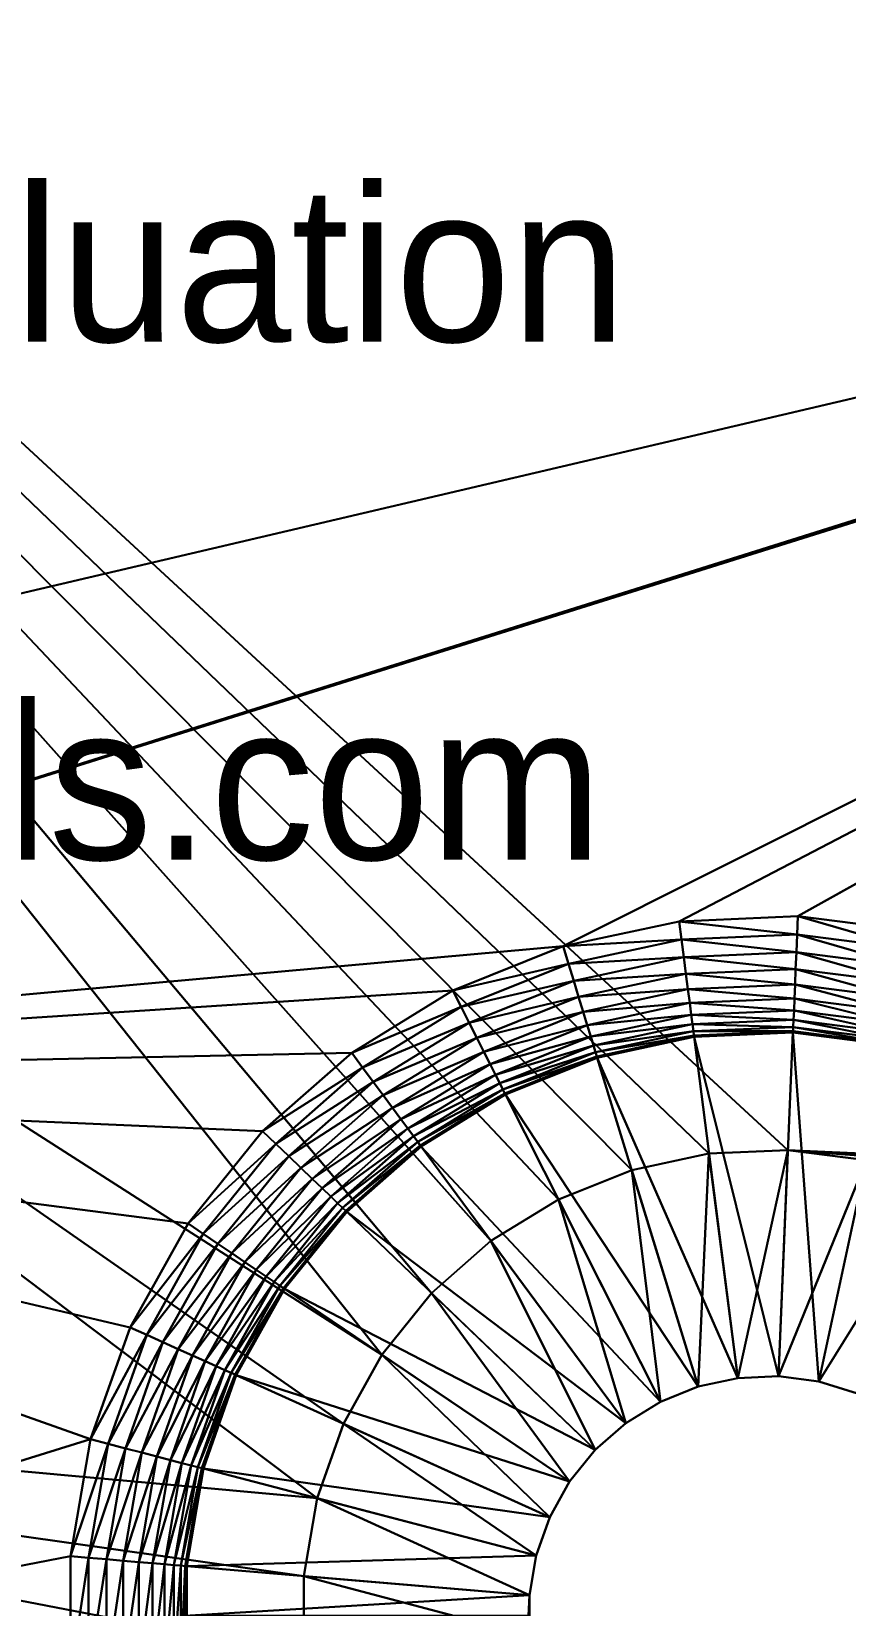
# Model space of a CAD drawing. Header units: millimetres. Extents: x 19.3 to 105.6, y 153.8 to 217.3.
# Drawn here: x 29.49 to 35.03, y 165.29 to 176.01 of the extents above; entities that cross this region are included whole.
import ezdxf

# ---------------------------------------------------------------- set-up
doc = ezdxf.new("R2010")
doc.units = ezdxf.units.MM
doc.layers.get('0').update_dxf_attribs({"color": 132, "linetype": 'CONTINUOUS'})

# ---------------------------------------------------------------- blocks, each defined once
blk = doc.blocks.new('ABViewer')
at = {"color": 0, "insert": (0, 0), "char_height": 0.05, "width": 0.5, "attachment_point": 1}
blk.add_mtext('ABViewer 9 evaluation - www.cadsofttools.com', dxfattribs=at)

msp = doc.modelspace()

# ---------------------------------------------------------------- linework, layer by layer
at = {"invisible_edges": 16}
for points in [[(87.313, 166.022, 21.431), (35.174, 202.758, 21.431), (20.093, 181.83, 21.431)], [(19.325, 190.754, 19.044), (22.887, 200.623, 19.044), (45.445, 175.946, 19.044)], [(22.887, 200.623, 19.044), (45.935, 176.023, 19.044), (45.687, 176.004, 19.044)], [(22.887, 200.623, 19.044), (45.687, 176.004, 19.044), (45.445, 175.946, 19.044)], [(19.325, 190.754, 19.044), (45.445, 175.946, 19.044), (19.325, 180.33, 19.044)], [(32.617, 167.775, 21.431), (33.076, 168.057, 21.431), (20.093, 181.83, 21.431)], [(20.093, 181.83, 21.431), (33.076, 168.057, 21.431), (33.576, 168.258, 21.431)], [(34.64, 168.394, 21.431), (87.313, 166.022, 21.431), (20.093, 181.83, 21.431)], [(34.64, 168.394, 21.431), (20.093, 181.83, 21.431), (34.102, 168.371, 21.431)], [(34.102, 168.371, 21.431), (20.093, 181.83, 21.431), (33.576, 168.258, 21.431)], [(20.301, 174.41, 21.431), (31.875, 167, 21.431), (20.093, 181.83, 21.431)], [(20.093, 181.83, 21.431), (31.875, 167, 21.431), (32.213, 167.419, 21.431)], [(20.093, 181.83, 21.431), (32.213, 167.419, 21.431), (32.617, 167.775, 21.431)], [(45.445, 175.946, 19.044), (19.732, 169.915, 19.044), (19.325, 180.33, 19.044)], [(45.445, 175.946, 19.044), (22.983, 168.873, 19.044), (19.732, 169.915, 19.044)], [(45.215, 175.85, 19.044), (22.983, 168.873, 19.044), (45.445, 175.946, 19.044)], [(45.215, 175.85, 19.044), (33.109, 169.782, 19.044), (22.983, 168.873, 19.044)], [(33.9, 169.952, 19.044), (33.109, 169.782, 19.044), (45.215, 175.85, 19.044)], [(33.9, 169.952, 19.044), (45.215, 175.85, 19.044), (34.708, 169.987, 19.044)], [(34.708, 169.987, 19.044), (45.215, 175.85, 19.044), (45.002, 175.72, 19.044)], [(34.708, 169.987, 19.044), (45.002, 175.72, 19.044), (35.51, 169.884, 19.044)], [(20.715, 166.998, 21.431), (31.433, 166.022, 21.431), (20.301, 174.41, 21.431)], [(20.301, 174.41, 21.431), (31.433, 166.022, 21.431), (31.612, 166.53, 21.431)], [(20.301, 174.41, 21.431), (31.612, 166.53, 21.431), (31.875, 167, 21.431)], [(33.9, 169.952, 19.044), (33.915, 169.829, 19.034), (33.109, 169.782, 19.044)], [(34.708, 169.987, 19.044), (34.703, 169.863, 19.034), (33.9, 169.952, 19.044)], [(33.9, 169.952, 19.044), (34.703, 169.863, 19.034), (33.915, 169.829, 19.034)], [(34.708, 169.987, 19.044), (35.484, 169.763, 19.034), (34.703, 169.863, 19.034)], [(35.51, 169.884, 19.044), (35.484, 169.763, 19.034), (34.708, 169.987, 19.044)], [(34.703, 169.863, 19.034), (34.697, 169.742, 19.005), (33.915, 169.829, 19.034)], [(34.703, 169.863, 19.034), (35.458, 169.644, 19.005), (34.697, 169.742, 19.005)], [(35.484, 169.763, 19.034), (35.458, 169.644, 19.005), (34.703, 169.863, 19.034)], [(22.983, 168.873, 19.044), (33.109, 169.782, 19.044), (32.358, 169.48, 19.044)], [(33.109, 169.782, 19.044), (33.145, 169.663, 19.034), (32.358, 169.48, 19.044)], [(33.109, 169.782, 19.044), (33.915, 169.829, 19.034), (33.145, 169.663, 19.034)], [(33.915, 169.829, 19.034), (33.931, 169.709, 19.005), (33.145, 169.663, 19.034)], [(33.915, 169.829, 19.034), (34.697, 169.742, 19.005), (33.931, 169.709, 19.005)], [(34.697, 169.742, 19.005), (34.692, 169.627, 18.957), (33.931, 169.709, 19.005)], [(34.697, 169.742, 19.005), (35.434, 169.532, 18.957), (34.692, 169.627, 18.957)], [(35.458, 169.644, 19.005), (35.434, 169.532, 18.957), (34.697, 169.742, 19.005)], [(32.358, 169.48, 19.044), (33.145, 169.663, 19.034), (32.414, 169.37, 19.034)], [(33.145, 169.663, 19.034), (33.181, 169.547, 19.005), (32.414, 169.37, 19.034)], [(33.145, 169.663, 19.034), (33.931, 169.709, 19.005), (33.181, 169.547, 19.005)], [(33.931, 169.709, 19.005), (33.945, 169.595, 18.957), (33.181, 169.547, 19.005)], [(33.931, 169.709, 19.005), (34.692, 169.627, 18.957), (33.945, 169.595, 18.957)], [(32.414, 169.37, 19.034), (33.181, 169.547, 19.005), (32.469, 169.261, 19.005)], [(33.181, 169.547, 19.005), (33.214, 169.437, 18.957), (32.469, 169.261, 19.005)], [(33.181, 169.547, 19.005), (33.945, 169.595, 18.957), (33.214, 169.437, 18.957)], [(33.945, 169.595, 18.957), (33.959, 169.49, 18.892), (33.214, 169.437, 18.957)], [(34.692, 169.627, 18.957), (34.688, 169.521, 18.892), (33.945, 169.595, 18.957)], [(33.945, 169.595, 18.957), (34.688, 169.521, 18.892), (33.959, 169.49, 18.892)], [(34.692, 169.627, 18.957), (35.412, 169.428, 18.892), (34.688, 169.521, 18.892)], [(35.434, 169.532, 18.957), (35.412, 169.428, 18.892), (34.692, 169.627, 18.957)], [(32.358, 169.48, 19.044), (31.67, 169.056, 19.044), (22.983, 168.873, 19.044)], [(32.358, 169.48, 19.044), (32.414, 169.37, 19.034), (31.67, 169.056, 19.044)], [(32.469, 169.261, 19.005), (33.214, 169.437, 18.957), (32.521, 169.159, 18.957)], [(33.214, 169.437, 18.957), (33.246, 169.336, 18.892), (32.521, 169.159, 18.957)], [(33.214, 169.437, 18.957), (33.959, 169.49, 18.892), (33.246, 169.336, 18.892)], [(33.959, 169.49, 18.892), (33.971, 169.396, 18.811), (33.246, 169.336, 18.892)], [(34.688, 169.521, 18.892), (34.684, 169.426, 18.811), (33.959, 169.49, 18.892)], [(33.959, 169.49, 18.892), (34.684, 169.426, 18.811), (33.971, 169.396, 18.811)], [(34.684, 169.426, 18.811), (34.681, 169.345, 18.716), (33.971, 169.396, 18.811)], [(34.684, 169.426, 18.811), (35.375, 169.256, 18.716), (34.681, 169.345, 18.716)], [(34.688, 169.521, 18.892), (35.392, 169.335, 18.811), (34.684, 169.426, 18.811)], [(35.392, 169.335, 18.811), (35.375, 169.256, 18.716), (34.684, 169.426, 18.811)], [(35.412, 169.428, 18.892), (35.392, 169.335, 18.811), (34.688, 169.521, 18.892)], [(31.67, 169.056, 19.044), (32.414, 169.37, 19.034), (31.743, 168.956, 19.034)], [(32.414, 169.37, 19.034), (32.469, 169.261, 19.005), (31.743, 168.956, 19.034)], [(32.521, 169.159, 18.957), (33.246, 169.336, 18.892), (32.568, 169.064, 18.892)], [(33.246, 169.336, 18.892), (33.273, 169.245, 18.811), (32.568, 169.064, 18.892)], [(33.246, 169.336, 18.892), (33.971, 169.396, 18.811), (33.273, 169.245, 18.811)], [(33.971, 169.396, 18.811), (33.981, 169.315, 18.716), (33.273, 169.245, 18.811)], [(33.273, 169.245, 18.811), (33.981, 169.315, 18.716), (33.297, 169.168, 18.716)], [(33.981, 169.315, 18.716), (33.989, 169.251, 18.61), (33.297, 169.168, 18.716)], [(33.971, 169.396, 18.811), (34.681, 169.345, 18.716), (33.981, 169.315, 18.716)], [(34.681, 169.345, 18.716), (34.678, 169.28, 18.61), (33.981, 169.315, 18.716)], [(33.981, 169.315, 18.716), (34.678, 169.28, 18.61), (33.989, 169.251, 18.61)], [(34.681, 169.345, 18.716), (35.361, 169.193, 18.61), (34.678, 169.28, 18.61)], [(35.375, 169.256, 18.716), (35.361, 169.193, 18.61), (34.681, 169.345, 18.716)], [(31.743, 168.956, 19.034), (32.469, 169.261, 19.005), (31.816, 168.859, 19.005)], [(32.469, 169.261, 19.005), (32.521, 169.159, 18.957), (31.816, 168.859, 19.005)], [(32.568, 169.064, 18.892), (33.273, 169.245, 18.811), (32.611, 168.979, 18.811)], [(33.273, 169.245, 18.811), (33.297, 169.168, 18.716), (32.611, 168.979, 18.811)], [(33.297, 169.168, 18.716), (33.989, 169.251, 18.61), (33.316, 169.106, 18.61)], [(33.989, 169.251, 18.61), (33.996, 169.204, 18.495), (33.316, 169.106, 18.61)], [(33.316, 169.106, 18.61), (33.996, 169.204, 18.495), (33.33, 169.06, 18.495)], [(33.996, 169.204, 18.495), (33.999, 169.175, 18.374), (33.33, 169.06, 18.495)], [(34.678, 169.28, 18.61), (34.676, 169.232, 18.495), (33.989, 169.251, 18.61)], [(33.989, 169.251, 18.61), (34.676, 169.232, 18.495), (33.996, 169.204, 18.495)], [(34.676, 169.232, 18.495), (34.675, 169.203, 18.374), (33.996, 169.204, 18.495)], [(33.996, 169.204, 18.495), (34.675, 169.203, 18.374), (33.999, 169.175, 18.374)], [(34.675, 169.203, 18.374), (34.674, 169.194, 18.25), (33.999, 169.175, 18.374)], [(34.675, 169.203, 18.374), (35.343, 169.108, 18.25), (34.674, 169.194, 18.25)], [(34.676, 169.232, 18.495), (35.345, 169.118, 18.374), (34.675, 169.203, 18.374)], [(35.345, 169.118, 18.374), (35.343, 169.108, 18.25), (34.675, 169.203, 18.374)], [(34.678, 169.28, 18.61), (35.351, 169.146, 18.495), (34.676, 169.232, 18.495)], [(35.351, 169.146, 18.495), (35.345, 169.118, 18.374), (34.676, 169.232, 18.495)], [(35.361, 169.193, 18.61), (35.351, 169.146, 18.495), (34.678, 169.28, 18.61)], [(31.816, 168.859, 19.005), (32.521, 169.159, 18.957), (31.884, 168.767, 18.957)], [(32.521, 169.159, 18.957), (32.568, 169.064, 18.892), (31.884, 168.767, 18.957)], [(32.611, 168.979, 18.811), (33.297, 169.168, 18.716), (32.648, 168.907, 18.716)], [(33.297, 169.168, 18.716), (33.316, 169.106, 18.61), (32.648, 168.907, 18.716)], [(32.648, 168.907, 18.716), (33.316, 169.106, 18.61), (32.677, 168.849, 18.61)], [(33.316, 169.106, 18.61), (33.33, 169.06, 18.495), (32.677, 168.849, 18.61)], [(33.33, 169.06, 18.495), (33.999, 169.175, 18.374), (33.339, 169.032, 18.374)], [(33.999, 169.175, 18.374), (34, 169.165, 18.25), (33.339, 169.032, 18.374)], [(33.339, 169.032, 18.374), (34, 169.165, 18.25), (33.341, 169.023, 18.25)], [(34, 169.165, 18.25), (34, 169.165, 15.869), (33.341, 169.023, 15.869)], [(34, 169.165, 18.25), (33.341, 169.023, 15.869), (33.341, 169.023, 18.25)], [(34.298, 166.841, 15.869), (33.341, 169.023, 15.869), (34, 169.165, 15.869)], [(33.999, 169.175, 18.374), (34.674, 169.194, 18.25), (34, 169.165, 18.25)], [(34.674, 169.194, 18.25), (34.674, 169.194, 15.869), (34, 169.165, 15.869)], [(34.674, 169.194, 18.25), (34, 169.165, 15.869), (34, 169.165, 18.25)], [(34.575, 166.853, 15.869), (34, 169.165, 15.869), (34.674, 169.194, 15.869)], [(34.298, 166.841, 15.869), (34, 169.165, 15.869), (34.575, 166.853, 15.869)], [(34.575, 166.853, 15.869), (34.674, 169.194, 15.869), (34.849, 166.817, 15.869)], [(35.343, 169.108, 18.25), (35.343, 169.108, 15.869), (34.674, 169.194, 15.869)], [(35.343, 169.108, 18.25), (34.674, 169.194, 15.869), (34.674, 169.194, 18.25)], [(34.849, 166.817, 15.869), (34.674, 169.194, 15.869), (35.343, 169.108, 15.869)], [(34.849, 166.817, 15.869), (35.343, 169.108, 15.869), (35.114, 166.736, 15.869)], [(22.983, 168.873, 19.044), (31.67, 169.056, 19.044), (31.062, 168.522, 19.044)], [(31.67, 169.056, 19.044), (31.743, 168.956, 19.034), (31.062, 168.522, 19.044)], [(31.884, 168.767, 18.957), (32.568, 169.064, 18.892), (31.947, 168.681, 18.892)], [(32.568, 169.064, 18.892), (32.611, 168.979, 18.811), (31.947, 168.681, 18.892)], [(32.677, 168.849, 18.61), (33.33, 169.06, 18.495), (32.698, 168.806, 18.495)], [(33.33, 169.06, 18.495), (33.339, 169.032, 18.374), (32.698, 168.806, 18.495)], [(32.698, 168.806, 18.495), (33.339, 169.032, 18.374), (32.711, 168.78, 18.374)], [(33.339, 169.032, 18.374), (33.341, 169.023, 18.25), (32.711, 168.78, 18.374)], [(32.711, 168.78, 18.374), (33.341, 169.023, 18.25), (32.716, 168.772, 18.25)], [(33.341, 169.023, 18.25), (33.341, 169.023, 15.869), (32.716, 168.772, 15.869)], [(33.341, 169.023, 18.25), (32.716, 168.772, 15.869), (32.716, 168.772, 18.25)], [(34.028, 166.783, 15.869), (32.716, 168.772, 15.869), (33.341, 169.023, 15.869)], [(34.028, 166.783, 15.869), (33.341, 169.023, 15.869), (34.298, 166.841, 15.869)], [(31.062, 168.522, 19.044), (31.743, 168.956, 19.034), (31.152, 168.436, 19.034)], [(31.743, 168.956, 19.034), (31.816, 168.859, 19.005), (31.152, 168.436, 19.034)], [(31.947, 168.681, 18.892), (32.611, 168.979, 18.811), (32.003, 168.605, 18.811)], [(32.611, 168.979, 18.811), (32.648, 168.907, 18.716), (32.003, 168.605, 18.811)], [(32.003, 168.605, 18.811), (32.648, 168.907, 18.716), (32.052, 168.54, 18.716)], [(32.648, 168.907, 18.716), (32.677, 168.849, 18.61), (32.052, 168.54, 18.716)], [(22.983, 168.873, 19.044), (31.062, 168.522, 19.044), (30.554, 167.893, 19.044)], [(30.554, 167.893, 19.044), (30.16, 167.186, 19.044), (22.983, 168.873, 19.044)], [(22.983, 168.873, 19.044), (30.16, 167.186, 19.044), (29.89, 166.424, 19.044)], [(22.983, 168.873, 19.044), (29.89, 166.424, 19.044), (23.306, 164.377, 19.044)], [(31.152, 168.436, 19.034), (31.816, 168.859, 19.005), (31.24, 168.352, 19.005)], [(31.816, 168.859, 19.005), (31.884, 168.767, 18.957), (31.24, 168.352, 19.005)], [(32.052, 168.54, 18.716), (32.677, 168.849, 18.61), (32.09, 168.488, 18.61)], [(32.677, 168.849, 18.61), (32.698, 168.806, 18.495), (32.09, 168.488, 18.61)], [(32.09, 168.488, 18.61), (32.698, 168.806, 18.495), (32.119, 168.449, 18.495)], [(32.698, 168.806, 18.495), (32.711, 168.78, 18.374), (32.119, 168.449, 18.495)], [(32.119, 168.449, 18.495), (32.711, 168.78, 18.374), (32.136, 168.426, 18.374)], [(32.711, 168.78, 18.374), (32.716, 168.772, 18.25), (32.136, 168.426, 18.374)], [(32.136, 168.426, 18.374), (32.716, 168.772, 18.25), (32.142, 168.418, 18.25)], [(32.716, 168.772, 18.25), (32.716, 168.772, 15.869), (32.142, 168.418, 15.869)], [(32.716, 168.772, 18.25), (32.142, 168.418, 15.869), (32.142, 168.418, 18.25)], [(33.771, 166.679, 15.869), (32.142, 168.418, 15.869), (32.716, 168.772, 15.869)], [(33.771, 166.679, 15.869), (32.716, 168.772, 15.869), (34.028, 166.783, 15.869)], [(31.24, 168.352, 19.005), (31.884, 168.767, 18.957), (31.323, 168.273, 18.957)], [(31.884, 168.767, 18.957), (31.947, 168.681, 18.892), (31.323, 168.273, 18.957)], [(31.323, 168.273, 18.957), (31.947, 168.681, 18.892), (31.399, 168.199, 18.892)], [(31.947, 168.681, 18.892), (32.003, 168.605, 18.811), (31.399, 168.199, 18.892)], [(31.399, 168.199, 18.892), (32.003, 168.605, 18.811), (31.468, 168.134, 18.811)], [(32.003, 168.605, 18.811), (32.052, 168.54, 18.716), (31.468, 168.134, 18.811)], [(31.062, 168.522, 19.044), (31.152, 168.436, 19.034), (30.554, 167.893, 19.044)], [(31.468, 168.134, 18.811), (32.052, 168.54, 18.716), (31.526, 168.078, 18.716)], [(32.052, 168.54, 18.716), (32.09, 168.488, 18.61), (31.526, 168.078, 18.716)], [(31.526, 168.078, 18.716), (32.09, 168.488, 18.61), (31.573, 168.033, 18.61)], [(32.09, 168.488, 18.61), (32.119, 168.449, 18.495), (31.573, 168.033, 18.61)], [(31.573, 168.033, 18.61), (32.119, 168.449, 18.495), (31.607, 168, 18.495)], [(32.119, 168.449, 18.495), (32.136, 168.426, 18.374), (31.607, 168, 18.495)], [(30.554, 167.893, 19.044), (31.152, 168.436, 19.034), (30.657, 167.823, 19.034)], [(31.152, 168.436, 19.034), (31.24, 168.352, 19.005), (30.657, 167.823, 19.034)], [(30.657, 167.823, 19.034), (31.24, 168.352, 19.005), (30.758, 167.755, 19.005)], [(31.24, 168.352, 19.005), (31.323, 168.273, 18.957), (30.758, 167.755, 19.005)], [(31.607, 168, 18.495), (32.136, 168.426, 18.374), (31.628, 167.979, 18.374)], [(32.136, 168.426, 18.374), (32.142, 168.418, 18.25), (31.628, 167.979, 18.374)], [(31.628, 167.979, 18.374), (32.142, 168.418, 18.25), (31.636, 167.973, 18.25)], [(32.142, 168.418, 18.25), (32.142, 168.418, 15.869), (31.636, 167.973, 15.869)], [(32.142, 168.418, 18.25), (31.636, 167.973, 15.869), (31.636, 167.973, 18.25)], [(33.535, 166.534, 15.869), (31.636, 167.973, 15.869), (32.142, 168.418, 15.869)], [(33.535, 166.534, 15.869), (32.142, 168.418, 15.869), (33.771, 166.679, 15.869)], [(34.028, 166.783, 19.933), (34.102, 168.371, 19.933), (33.576, 168.258, 19.933)], [(34.102, 168.371, 19.933), (34.102, 168.371, 21.431), (33.576, 168.258, 21.431)], [(34.102, 168.371, 19.933), (33.576, 168.258, 21.431), (33.576, 168.258, 19.933)], [(34.298, 166.841, 19.933), (34.102, 168.371, 19.933), (34.028, 166.783, 19.933)], [(34.298, 166.841, 19.933), (34.64, 168.394, 19.933), (34.102, 168.371, 19.933)], [(34.64, 168.394, 19.933), (34.64, 168.394, 21.431), (34.102, 168.371, 21.431)], [(34.64, 168.394, 19.933), (34.102, 168.371, 21.431), (34.102, 168.371, 19.933)], [(34.575, 166.853, 19.933), (34.64, 168.394, 19.933), (34.298, 166.841, 19.933)], [(34.575, 166.853, 19.933), (35.174, 168.326, 19.933), (34.64, 168.394, 19.933)], [(35.174, 168.326, 21.431), (87.313, 164.422, 21.431), (34.64, 168.394, 21.431)], [(34.64, 168.394, 21.431), (87.313, 164.422, 21.431), (87.222, 164.953, 21.431)], [(34.64, 168.394, 21.431), (87.222, 164.953, 21.431), (87.222, 165.491, 21.431)], [(87.222, 165.491, 21.431), (87.313, 166.022, 21.431), (34.64, 168.394, 21.431)], [(35.174, 168.326, 19.933), (35.174, 168.326, 21.431), (34.64, 168.394, 21.431)], [(35.174, 168.326, 19.933), (34.64, 168.394, 21.431), (34.64, 168.394, 19.933)], [(30.758, 167.755, 19.005), (31.323, 168.273, 18.957), (30.853, 167.691, 18.957)], [(31.323, 168.273, 18.957), (31.399, 168.199, 18.892), (30.853, 167.691, 18.957)], [(33.771, 166.679, 19.933), (33.576, 168.258, 19.933), (33.076, 168.057, 19.933)], [(33.576, 168.258, 19.933), (33.576, 168.258, 21.431), (33.076, 168.057, 21.431)], [(33.576, 168.258, 19.933), (33.076, 168.057, 21.431), (33.076, 168.057, 19.933)], [(34.028, 166.783, 19.933), (33.576, 168.258, 19.933), (33.771, 166.679, 19.933)], [(34.849, 166.817, 19.933), (35.174, 168.326, 19.933), (34.575, 166.853, 19.933)], [(34.849, 166.817, 19.933), (35.689, 168.168, 19.933), (35.174, 168.326, 19.933)], [(30.853, 167.691, 18.957), (31.399, 168.199, 18.892), (30.941, 167.631, 18.892)], [(31.399, 168.199, 18.892), (31.468, 168.134, 18.811), (30.941, 167.631, 18.892)], [(30.941, 167.631, 18.892), (31.468, 168.134, 18.811), (31.019, 167.578, 18.811)], [(31.468, 168.134, 18.811), (31.526, 168.078, 18.716), (31.019, 167.578, 18.811)], [(35.114, 166.736, 19.933), (35.689, 168.168, 19.933), (34.849, 166.817, 19.933)], [(31.019, 167.578, 18.811), (31.526, 168.078, 18.716), (31.086, 167.533, 18.716)], [(31.526, 168.078, 18.716), (31.573, 168.033, 18.61), (31.086, 167.533, 18.716)], [(31.086, 167.533, 18.716), (31.573, 168.033, 18.61), (31.14, 167.497, 18.61)], [(31.573, 168.033, 18.61), (31.607, 168, 18.495), (31.14, 167.497, 18.61)], [(33.535, 166.534, 19.933), (33.076, 168.057, 19.933), (32.617, 167.775, 19.933)], [(33.076, 168.057, 19.933), (33.076, 168.057, 21.431), (32.617, 167.775, 21.431)], [(33.076, 168.057, 19.933), (32.617, 167.775, 21.431), (32.617, 167.775, 19.933)], [(33.771, 166.679, 19.933), (33.076, 168.057, 19.933), (33.535, 166.534, 19.933)], [(31.14, 167.497, 18.61), (31.607, 168, 18.495), (31.18, 167.47, 18.495)], [(31.607, 168, 18.495), (31.628, 167.979, 18.374), (31.18, 167.47, 18.495)], [(31.18, 167.47, 18.495), (31.628, 167.979, 18.374), (31.204, 167.454, 18.374)], [(31.628, 167.979, 18.374), (31.636, 167.973, 18.25), (31.204, 167.454, 18.374)], [(31.204, 167.454, 18.374), (31.636, 167.973, 18.25), (31.212, 167.448, 18.25)], [(31.636, 167.973, 18.25), (31.636, 167.973, 15.869), (31.212, 167.448, 15.869)], [(31.636, 167.973, 18.25), (31.212, 167.448, 15.869), (31.212, 167.448, 18.25)], [(33.327, 166.351, 15.869), (31.212, 167.448, 15.869), (31.636, 167.973, 15.869)], [(33.327, 166.351, 15.869), (31.636, 167.973, 15.869), (33.535, 166.534, 15.869)], [(30.554, 167.893, 19.044), (30.657, 167.823, 19.034), (30.16, 167.186, 19.044)], [(30.16, 167.186, 19.044), (30.657, 167.823, 19.034), (30.273, 167.135, 19.034)], [(30.657, 167.823, 19.034), (30.758, 167.755, 19.005), (30.273, 167.135, 19.034)], [(30.273, 167.135, 19.034), (30.758, 167.755, 19.005), (30.383, 167.085, 19.005)], [(30.758, 167.755, 19.005), (30.853, 167.691, 18.957), (30.383, 167.085, 19.005)], [(33.327, 166.351, 19.933), (32.617, 167.775, 19.933), (32.213, 167.419, 19.933)], [(32.617, 167.775, 19.933), (32.617, 167.775, 21.431), (32.213, 167.419, 21.431)], [(32.617, 167.775, 19.933), (32.213, 167.419, 21.431), (32.213, 167.419, 19.933)], [(33.535, 166.534, 19.933), (32.617, 167.775, 19.933), (33.327, 166.351, 19.933)], [(30.383, 167.085, 19.005), (30.853, 167.691, 18.957), (30.488, 167.038, 18.957)], [(30.853, 167.691, 18.957), (30.941, 167.631, 18.892), (30.488, 167.038, 18.957)], [(30.488, 167.038, 18.957), (30.941, 167.631, 18.892), (30.585, 166.994, 18.892)], [(30.941, 167.631, 18.892), (31.019, 167.578, 18.811), (30.585, 166.994, 18.892)], [(30.585, 166.994, 18.892), (31.019, 167.578, 18.811), (30.671, 166.955, 18.811)], [(31.019, 167.578, 18.811), (31.086, 167.533, 18.716), (30.671, 166.955, 18.811)], [(30.671, 166.955, 18.811), (31.086, 167.533, 18.716), (30.745, 166.922, 18.716)], [(31.086, 167.533, 18.716), (31.14, 167.497, 18.61), (30.745, 166.922, 18.716)], [(30.745, 166.922, 18.716), (31.14, 167.497, 18.61), (30.804, 166.895, 18.61)], [(31.14, 167.497, 18.61), (31.18, 167.47, 18.495), (30.804, 166.895, 18.61)], [(30.804, 166.895, 18.61), (31.18, 167.47, 18.495), (30.848, 166.876, 18.495)], [(31.18, 167.47, 18.495), (31.204, 167.454, 18.374), (30.848, 166.876, 18.495)], [(30.848, 166.876, 18.495), (31.204, 167.454, 18.374), (30.874, 166.864, 18.374)], [(31.204, 167.454, 18.374), (31.212, 167.448, 18.25), (30.874, 166.864, 18.374)], [(30.874, 166.864, 18.374), (31.212, 167.448, 18.25), (30.883, 166.86, 18.25)], [(31.212, 167.448, 18.25), (31.212, 167.448, 15.869), (30.883, 166.86, 15.869)], [(31.212, 167.448, 18.25), (30.883, 166.86, 15.869), (30.883, 166.86, 18.25)], [(33.153, 166.136, 15.869), (30.883, 166.86, 15.869), (31.212, 167.448, 15.869)], [(33.153, 166.136, 15.869), (31.212, 167.448, 15.869), (33.327, 166.351, 15.869)], [(33.153, 166.136, 19.933), (32.213, 167.419, 19.933), (31.875, 167, 19.933)], [(32.213, 167.419, 19.933), (32.213, 167.419, 21.431), (31.875, 167, 21.431)], [(32.213, 167.419, 19.933), (31.875, 167, 21.431), (31.875, 167, 19.933)], [(33.327, 166.351, 19.933), (32.213, 167.419, 19.933), (33.153, 166.136, 19.933)], [(30.16, 167.186, 19.044), (30.273, 167.135, 19.034), (29.89, 166.424, 19.044)], [(29.89, 166.424, 19.044), (30.273, 167.135, 19.034), (30.011, 166.393, 19.034)], [(30.273, 167.135, 19.034), (30.383, 167.085, 19.005), (30.011, 166.393, 19.034)], [(30.011, 166.393, 19.034), (30.383, 167.085, 19.005), (30.128, 166.362, 19.005)], [(30.383, 167.085, 19.005), (30.488, 167.038, 18.957), (30.128, 166.362, 19.005)], [(21.336, 159.6, 21.431), (31.433, 164.422, 21.431), (20.715, 166.998, 21.431)], [(20.715, 166.998, 21.431), (31.433, 164.422, 21.431), (31.342, 164.953, 21.431)], [(31.342, 164.953, 21.431), (31.342, 165.491, 21.431), (20.715, 166.998, 21.431)], [(20.715, 166.998, 21.431), (31.342, 165.491, 21.431), (31.433, 166.022, 21.431)], [(30.128, 166.362, 19.005), (30.488, 167.038, 18.957), (30.239, 166.333, 18.957)], [(30.488, 167.038, 18.957), (30.585, 166.994, 18.892), (30.239, 166.333, 18.957)], [(30.239, 166.333, 18.957), (30.585, 166.994, 18.892), (30.342, 166.306, 18.892)], [(30.585, 166.994, 18.892), (30.671, 166.955, 18.811), (30.342, 166.306, 18.892)], [(30.342, 166.306, 18.892), (30.671, 166.955, 18.811), (30.434, 166.282, 18.811)], [(30.671, 166.955, 18.811), (30.745, 166.922, 18.716), (30.434, 166.282, 18.811)], [(33.018, 165.894, 19.933), (31.875, 167, 19.933), (31.612, 166.53, 19.933)], [(31.875, 167, 19.933), (31.875, 167, 21.431), (31.612, 166.53, 21.431)], [(31.875, 167, 19.933), (31.612, 166.53, 21.431), (31.612, 166.53, 19.933)], [(33.153, 166.136, 19.933), (31.875, 167, 19.933), (33.018, 165.894, 19.933)], [(30.434, 166.282, 18.811), (30.745, 166.922, 18.716), (30.512, 166.262, 18.716)], [(30.745, 166.922, 18.716), (30.804, 166.895, 18.61), (30.512, 166.262, 18.716)], [(30.512, 166.262, 18.716), (30.804, 166.895, 18.61), (30.575, 166.246, 18.61)], [(30.804, 166.895, 18.61), (30.848, 166.876, 18.495), (30.575, 166.246, 18.61)], [(30.575, 166.246, 18.61), (30.848, 166.876, 18.495), (30.621, 166.234, 18.495)], [(30.848, 166.876, 18.495), (30.874, 166.864, 18.374), (30.621, 166.234, 18.495)], [(30.621, 166.234, 18.495), (30.874, 166.864, 18.374), (30.649, 166.226, 18.374)], [(30.874, 166.864, 18.374), (30.883, 166.86, 18.25), (30.649, 166.226, 18.374)], [(30.649, 166.226, 18.374), (30.883, 166.86, 18.25), (30.659, 166.224, 18.25)], [(30.883, 166.86, 18.25), (30.883, 166.86, 15.869), (30.659, 166.224, 15.869)], [(30.883, 166.86, 18.25), (30.659, 166.224, 15.869), (30.659, 166.224, 18.25)], [(33.018, 165.894, 15.869), (30.659, 166.224, 15.869), (30.883, 166.86, 15.869)], [(33.018, 165.894, 15.869), (30.883, 166.86, 15.869), (33.153, 166.136, 15.869)], [(34.028, 166.783, 19.933), (34.028, 166.783, 15.869), (34.298, 166.841, 15.869)], [(34.028, 166.783, 19.933), (34.298, 166.841, 15.869), (34.298, 166.841, 19.933)], [(34.298, 166.841, 19.933), (34.298, 166.841, 15.869), (34.575, 166.853, 15.869)], [(34.298, 166.841, 19.933), (34.575, 166.853, 15.869), (34.575, 166.853, 19.933)], [(34.575, 166.853, 19.933), (34.575, 166.853, 15.869), (34.849, 166.817, 15.869)], [(34.575, 166.853, 19.933), (34.849, 166.817, 15.869), (34.849, 166.817, 19.933)], [(33.771, 166.679, 19.933), (33.771, 166.679, 15.869), (34.028, 166.783, 15.869)], [(33.771, 166.679, 19.933), (34.028, 166.783, 15.869), (34.028, 166.783, 19.933)], [(34.849, 166.817, 19.933), (34.849, 166.817, 15.869), (35.114, 166.736, 15.869)], [(34.849, 166.817, 19.933), (35.114, 166.736, 15.869), (35.114, 166.736, 19.933)], [(33.535, 166.534, 19.933), (33.535, 166.534, 15.869), (33.771, 166.679, 15.869)], [(33.535, 166.534, 19.933), (33.771, 166.679, 15.869), (33.771, 166.679, 19.933)], [(32.926, 165.633, 19.933), (31.612, 166.53, 19.933), (31.433, 166.022, 19.933)], [(31.612, 166.53, 19.933), (31.612, 166.53, 21.431), (31.433, 166.022, 21.431)], [(31.612, 166.53, 19.933), (31.433, 166.022, 21.431), (31.433, 166.022, 19.933)], [(33.018, 165.894, 19.933), (31.612, 166.53, 19.933), (32.926, 165.633, 19.933)], [(33.327, 166.351, 19.933), (33.327, 166.351, 15.869), (33.535, 166.534, 15.869)], [(33.327, 166.351, 19.933), (33.535, 166.534, 15.869), (33.535, 166.534, 19.933)], [(23.306, 164.377, 19.044), (29.89, 166.424, 19.044), (29.754, 165.627, 19.044)], [(29.89, 166.424, 19.044), (30.011, 166.393, 19.034), (29.754, 165.627, 19.044)], [(29.754, 165.627, 19.044), (30.011, 166.393, 19.034), (29.877, 165.616, 19.034)], [(30.011, 166.393, 19.034), (30.128, 166.362, 19.005), (29.877, 165.616, 19.034)], [(29.877, 165.616, 19.034), (30.128, 166.362, 19.005), (29.998, 165.606, 19.005)], [(30.128, 166.362, 19.005), (30.239, 166.333, 18.957), (29.998, 165.606, 19.005)], [(29.998, 165.606, 19.005), (30.239, 166.333, 18.957), (30.113, 165.596, 18.957)], [(30.239, 166.333, 18.957), (30.342, 166.306, 18.892), (30.113, 165.596, 18.957)], [(30.113, 165.596, 18.957), (30.342, 166.306, 18.892), (30.219, 165.587, 18.892)], [(30.342, 166.306, 18.892), (30.434, 166.282, 18.811), (30.219, 165.587, 18.892)], [(33.153, 166.136, 19.933), (33.153, 166.136, 15.869), (33.327, 166.351, 15.869)], [(33.153, 166.136, 19.933), (33.327, 166.351, 15.869), (33.327, 166.351, 19.933)], [(30.219, 165.587, 18.892), (30.434, 166.282, 18.811), (30.313, 165.579, 18.811)], [(30.434, 166.282, 18.811), (30.512, 166.262, 18.716), (30.313, 165.579, 18.811)], [(30.313, 165.579, 18.811), (30.512, 166.262, 18.716), (30.394, 165.572, 18.716)], [(30.512, 166.262, 18.716), (30.575, 166.246, 18.61), (30.394, 165.572, 18.716)], [(30.394, 165.572, 18.716), (30.575, 166.246, 18.61), (30.458, 165.567, 18.61)], [(30.575, 166.246, 18.61), (30.621, 166.234, 18.495), (30.458, 165.567, 18.61)], [(30.458, 165.567, 18.61), (30.621, 166.234, 18.495), (30.506, 165.563, 18.495)], [(30.621, 166.234, 18.495), (30.649, 166.226, 18.374), (30.506, 165.563, 18.495)], [(30.506, 165.563, 18.495), (30.649, 166.226, 18.374), (30.535, 165.56, 18.374)], [(30.649, 166.226, 18.374), (30.659, 166.224, 18.25), (30.535, 165.56, 18.374)], [(30.535, 165.56, 18.374), (30.659, 166.224, 18.25), (30.545, 165.559, 18.25)], [(30.659, 166.224, 18.25), (30.659, 166.224, 15.869), (30.545, 165.559, 15.869)], [(30.659, 166.224, 18.25), (30.545, 165.559, 15.869), (30.545, 165.559, 18.25)], [(32.926, 165.633, 15.869), (30.545, 165.559, 15.869), (30.659, 166.224, 15.869)], [(32.926, 165.633, 15.869), (30.659, 166.224, 15.869), (33.018, 165.894, 15.869)], [(33.018, 165.894, 19.933), (33.018, 165.894, 15.869), (33.153, 166.136, 15.869)], [(33.018, 165.894, 19.933), (33.153, 166.136, 15.869), (33.153, 166.136, 19.933)], [(32.879, 165.361, 19.933), (31.433, 166.022, 19.933), (31.342, 165.491, 19.933)], [(31.433, 166.022, 19.933), (31.433, 166.022, 21.431), (31.342, 165.491, 21.431)], [(31.433, 166.022, 19.933), (31.342, 165.491, 21.431), (31.342, 165.491, 19.933)], [(32.926, 165.633, 19.933), (31.433, 166.022, 19.933), (32.879, 165.361, 19.933)], [(32.926, 165.633, 19.933), (32.926, 165.633, 15.869), (33.018, 165.894, 15.869)], [(32.926, 165.633, 19.933), (33.018, 165.894, 15.869), (33.018, 165.894, 19.933)], [(23.306, 164.377, 19.044), (29.754, 165.627, 19.044), (29.754, 164.818, 19.044)], [(29.754, 165.627, 19.044), (29.877, 165.616, 19.034), (29.754, 164.818, 19.044)], [(29.754, 164.818, 19.044), (29.877, 165.616, 19.034), (29.877, 164.828, 19.034)], [(29.877, 165.616, 19.034), (29.998, 165.606, 19.005), (29.877, 164.828, 19.034)], [(29.877, 164.828, 19.034), (29.998, 165.606, 19.005), (29.998, 164.839, 19.005)], [(29.998, 165.606, 19.005), (30.113, 165.596, 18.957), (29.998, 164.839, 19.005)], [(29.998, 164.839, 19.005), (30.113, 165.596, 18.957), (30.113, 164.848, 18.957)], [(30.113, 165.596, 18.957), (30.219, 165.587, 18.892), (30.113, 164.848, 18.957)], [(30.113, 164.848, 18.957), (30.219, 165.587, 18.892), (30.219, 164.857, 18.892)], [(30.219, 165.587, 18.892), (30.313, 165.579, 18.811), (30.219, 164.857, 18.892)], [(30.219, 164.857, 18.892), (30.313, 165.579, 18.811), (30.313, 164.865, 18.811)], [(30.313, 165.579, 18.811), (30.394, 165.572, 18.716), (30.313, 164.865, 18.811)], [(30.313, 164.865, 18.811), (30.394, 165.572, 18.716), (30.394, 164.872, 18.716)], [(30.394, 165.572, 18.716), (30.458, 165.567, 18.61), (30.394, 164.872, 18.716)], [(30.394, 164.872, 18.716), (30.458, 165.567, 18.61), (30.458, 164.878, 18.61)], [(30.458, 165.567, 18.61), (30.506, 165.563, 18.495), (30.458, 164.878, 18.61)], [(30.458, 164.878, 18.61), (30.506, 165.563, 18.495), (30.506, 164.882, 18.495)], [(30.506, 165.563, 18.495), (30.535, 165.56, 18.374), (30.506, 164.882, 18.495)], [(30.506, 164.882, 18.495), (30.535, 165.56, 18.374), (30.535, 164.884, 18.374)], [(30.545, 165.559, 18.25), (30.545, 165.559, 15.869), (30.53, 165.222, 15.869)], [(30.545, 165.559, 18.25), (30.53, 165.222, 15.869), (30.545, 164.885, 18.25)], [(32.879, 165.361, 15.869), (30.53, 165.222, 15.869), (30.545, 165.559, 15.869)], [(30.535, 165.56, 18.374), (30.545, 165.559, 18.25), (30.535, 164.884, 18.374)], [(30.535, 164.884, 18.374), (30.545, 165.559, 18.25), (30.545, 164.885, 18.25)], [(32.879, 165.361, 15.869), (30.545, 165.559, 15.869), (32.926, 165.633, 15.869)], [(32.879, 165.361, 19.933), (32.879, 165.361, 15.869), (32.926, 165.633, 15.869)], [(32.879, 165.361, 19.933), (32.926, 165.633, 15.869), (32.926, 165.633, 19.933)], [(32.879, 165.361, 19.933), (31.342, 165.491, 19.933), (32.879, 165.084, 19.933)], [(32.879, 165.084, 19.933), (31.342, 165.491, 19.933), (31.342, 164.953, 19.933)], [(31.342, 165.491, 19.933), (31.342, 165.491, 21.431), (31.342, 164.953, 21.431)], [(31.342, 165.491, 19.933), (31.342, 164.953, 21.431), (31.342, 164.953, 19.933)], [(32.873, 165.222, 15.869), (30.53, 165.222, 15.869), (32.879, 165.361, 15.869)], [(32.873, 165.222, 15.869), (32.879, 165.361, 15.869), (32.879, 165.361, 19.933)], [(32.879, 165.084, 19.933), (32.873, 165.222, 15.869), (32.879, 165.361, 19.933)]]:
    msp.add_3dface(points, dxfattribs=at)

# ---------------------------------------------------------------- block references
at = {"xscale": 28.76375643412272, "yscale": 21.16667175292969}
msp.add_blockref('ABViewer', (19.3, 174.959, 10.716), dxfattribs=at)

doc.saveas('drawing.dxf')
